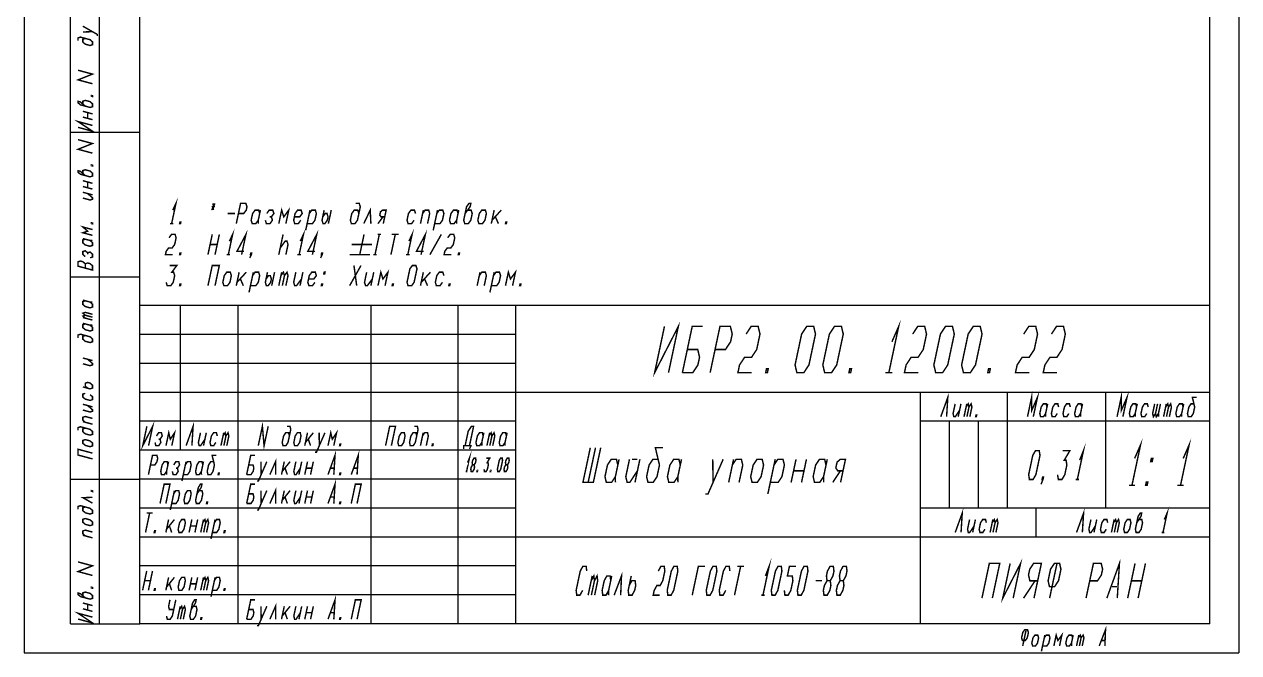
# Model space of a CAD drawing. Header units: millimetres. Extents: x 0 to 210, y 0 to 297.
# Drawn here: x 0 to 210, y 0 to 108.6 of the extents above; entities that cross this region are included whole.
import ezdxf

# ---------------------------------------------------------------- set-up
doc = ezdxf.new("R2010")
doc.units = ezdxf.units.MM
doc.header["$LTSCALE"] = 19.36
doc.layers.get('0').update_dxf_attribs({"linetype": 'CONTINUOUS'})

msp = doc.modelspace()

# ---------------------------------------------------------------- linework, layer by layer
at = {"color": 7, "linetype": 'CONTINUOUS'}
for p, q in [((0, 297), (0, 0)), ((210, 297), (210, 0)), ((20, 5), (20, 292.349899)), ((205, 5), (205, 292.349899)), ((8, 5), (8, 150)), ((13, 5), (13, 150)), ((20, 5), (20, 150)), ((8, 90), (20, 90)), ((8, 65), (20, 65)), ((205, 60), (20, 60)), ((20, 5), (20, 60)), ((27, 35), (27, 60)), ((37, 5), (37, 60)), ((60, 5), (60, 60)), ((75, 5), (75, 60)), ((85, 5), (85, 60)), ((205, 5), (205, 60)), ((85, 55), (20, 55)), ((85, 50), (20, 50)), ((205, 45), (20, 45)), ((155, 5), (155, 45)), ((170, 25), (170, 45)), ((187, 25), (187, 45)), ((85, 40), (20, 40)), ((205, 40), (155, 40)), ((160, 25), (160, 40)), ((165, 25), (165, 40)), ((85, 35), (20, 35)), ((8, 30), (20, 30)), ((85, 30), (20, 30)), ((85, 25), (20, 25)), ((205, 25), (155, 25)), ((175, 20), (175, 25)), ((205, 20), (20, 20)), ((85, 15), (20, 15)), ((85, 10), (20, 10)), ((8, 5), (20, 5)), ((205, 5), (20, 5)), ((205, 5), (20, 5)), ((0, 0), (210, 0))]:
    msp.add_line(p, q, dxfattribs=at)
at = {"color": 2, "linetype": 'CONTINUOUS', "const_width": 0.25}
for points in [[(12.62743, 106.630874), (12.62743, 106.880877), (10.127428, 108.300747)], [(10.127428, 107.300746), (11.794094, 107.354167)], [(10.544096, 106.189102), (10.127428, 106.050753), (10.127428, 105.550747), (10.544096, 105.189101), (11.377426, 104.965813), (11.794094, 105.104162), (11.794094, 105.604168), (11.377426, 105.965814), (9.71076, 106.412399), (9.294097, 106.27404), (9.294097, 105.774045)], [(11.794094, 98.354169), (9.294097, 99.024041), (11.794094, 100.02083), (9.294097, 100.690702)], [(10.544096, 94.480772), (9.71076, 95.204065), (9.294097, 95.315709), (9.294097, 95.065706), (9.71076, 94.70406), (11.377426, 94.257475), (11.794094, 94.395834), (11.794094, 94.895829), (11.377426, 95.257476), (10.544096, 95.480773), (10.127428, 95.342414), (10.127428, 94.842419)], [(11.794094, 96.270829), (11.794094, 96.145833), (11.58576, 96.20166), (11.58576, 96.326656), (11.794094, 96.270829)], [(10.127428, 93.592415), (11.794094, 93.14583)], [(11.794094, 92.145829), (10.127428, 92.592414)], [(10.960764, 92.369127), (10.960764, 93.369128)], [(9.294097, 90.81571), (11.794094, 90.145838), (9.294097, 91.815711), (11.794094, 91.145828)], [(11.794094, 86.354168), (9.294097, 87.02404), (11.794094, 88.020834), (9.294097, 88.690707)], [(11.794094, 84.270833), (11.794094, 84.145832), (11.58576, 84.201654), (11.58576, 84.326655), (11.794094, 84.270833)], [(10.544096, 82.480771), (9.71076, 83.204059), (9.294097, 83.315708), (9.294097, 83.065705), (9.71076, 82.704059), (11.377426, 82.257479), (11.794094, 82.395833), (11.794094, 82.895833), (11.377426, 83.25748), (10.544096, 83.480772), (10.127428, 83.342413), (10.127428, 82.842418)], [(10.127428, 81.592414), (11.794094, 81.145834)], [(11.794094, 80.145833), (10.127428, 80.592413)], [(10.960764, 80.369126), (10.960764, 81.369127)], [(10.127428, 79.592417), (11.794094, 79.145833)], [(10.127428, 78.592417), (11.377426, 78.25748), (11.794094, 78.395834), (11.794094, 78.645832), (10.960764, 79.369125)], [(25.67046, 76.507535), (26.224692, 77.674201), (25.480742, 74.174203)], [(32.962192, 77.674201), (32.40796, 76.507535)], [(32.655943, 77.674201), (32.714209, 76.507535)], [(36.658869, 74.174203), (37.402819, 77.674201), (38.321566, 77.674201), (38.503829, 77.090868), (38.379832, 76.507535), (37.949597, 75.924202), (37.03085, 75.924202)], [(57.855848, 75.924202), (57.673585, 76.507535), (57.061087, 76.507535), (56.630841, 75.924202), (56.382857, 74.757536), (56.56512, 74.174203), (57.177618, 74.174203), (57.607864, 74.757536), (58.103831, 77.090868), (57.921568, 77.674201), (57.30907, 77.674201)], [(76.230843, 75.924202), (77.091324, 77.090868), (77.215321, 77.674201), (76.909072, 77.674201), (76.478826, 77.090868), (75.982859, 74.757536), (76.165122, 74.174203), (76.77762, 74.174203), (77.207866, 74.757536), (77.45585, 75.924202), (77.273587, 76.507535), (76.661089, 76.507535)], [(32.378827, 77.090868), (32.991325, 77.090868)], [(35.193345, 75.924202), (36.418341, 75.924202)], [(40.705849, 75.924202), (40.523586, 76.507535), (39.911088, 76.507535), (39.480842, 75.924202), (39.232858, 74.757536), (39.415121, 74.174203), (40.027619, 74.174203), (40.457865, 74.757536)], [(40.829835, 76.507535), (40.457865, 74.757536), (40.486998, 74.174203)], [(41.682861, 74.757536), (41.865124, 74.174203), (42.477622, 74.174203), (42.907857, 74.757536), (42.725605, 75.340869), (43.155841, 75.924202), (42.973589, 76.507535), (42.361091, 76.507535), (41.930845, 75.924202)], [(44.008867, 74.174203), (44.504834, 76.507535), (44.869349, 75.340869), (45.729841, 76.507535), (45.233874, 74.174203)], [(46.706854, 75.340869), (47.625601, 75.340869), (48.055847, 75.924202), (47.873584, 76.507535), (47.261086, 76.507535), (46.83084, 75.924202), (46.582856, 74.757536), (46.765119, 74.174203), (47.377617, 74.174203), (47.807863, 74.757536)], [(48.66089, 73.007537), (49.40484, 76.507535)], [(48.908873, 74.174203), (49.82762, 74.174203), (50.257866, 74.757536), (50.50585, 75.924202), (50.323587, 76.507535), (49.711089, 76.507535), (49.280843, 75.924202)], [(51.854832, 76.507535), (51.482862, 74.757536), (51.665125, 74.174203), (51.971374, 74.174203), (52.401609, 74.757536), (52.525606, 75.340869), (52.343344, 75.924202), (52.037095, 75.924202), (51.606849, 75.340869)], [(53.079839, 76.507535), (52.583872, 74.174203)], [(58.708874, 74.174203), (59.817339, 76.507535), (59.93387, 74.174203)], [(62.077624, 74.174203), (62.573591, 76.507535), (61.961082, 76.507535), (61.59284, 76.215869), (61.468854, 75.632536), (61.713099, 75.340869), (62.325607, 75.340869)], [(67.655849, 75.924202), (67.473586, 76.507535), (66.861088, 76.507535), (66.430842, 75.924202), (66.182858, 74.757536), (66.365121, 74.174203), (66.977619, 74.174203), (67.407865, 74.757536)], [(68.508875, 74.174203), (69.004831, 76.507535)], [(68.880845, 75.924202), (69.311091, 76.507535), (69.923589, 76.507535), (70.105841, 75.924202), (69.733871, 74.174203)], [(70.710884, 73.007537), (71.454834, 76.507535)], [(70.958867, 74.174203), (71.877625, 74.174203), (72.30786, 74.757536), (72.555844, 75.924202), (72.373581, 76.507535), (71.761083, 76.507535), (71.330848, 75.924202)], [(75.005847, 75.924202), (74.823584, 76.507535), (74.211086, 76.507535), (73.78084, 75.924202), (73.532856, 74.757536), (73.715119, 74.174203), (74.327617, 74.174203), (74.757863, 74.757536)], [(75.129833, 76.507535), (74.757863, 74.757536), (74.786996, 74.174203)], [(78.432862, 74.757536), (78.615125, 74.174203), (79.227623, 74.174203), (79.657858, 74.757536), (79.905842, 75.924202), (79.72359, 76.507535), (79.111081, 76.507535), (78.680846, 75.924202), (78.432862, 74.757536)], [(81.254835, 76.507535), (80.758868, 74.174203)], [(80.882865, 74.757536), (82.479831, 76.507535)], [(11.794094, 72.145831), (10.127428, 72.592416), (10.960764, 72.869124), (10.127428, 73.592417), (11.794094, 73.145832)], [(11.794094, 74.270834), (11.794094, 74.145833), (11.58576, 74.201655), (11.58576, 74.326656), (11.794094, 74.270834)], [(25.174493, 74.174203), (25.786991, 74.174203)], [(27.011998, 74.174203), (26.858868, 74.174203), (26.920861, 74.46587), (27.073991, 74.46587), (27.011998, 74.174203)], [(42.419356, 75.340869), (42.725605, 75.340869)], [(61.158866, 74.174203), (62.019348, 75.340869)], [(81.46623, 75.340869), (81.983875, 74.174203)], [(83.36199, 74.174203), (83.208871, 74.174203), (83.270864, 74.46587), (83.423994, 74.46587), (83.36199, 74.174203)], [(10.127428, 71.592415), (11.377426, 71.257479), (11.794094, 71.270832)], [(10.544096, 71.480771), (10.127428, 71.342417), (10.127428, 70.842417), (10.544096, 70.480771), (11.377426, 70.257478), (11.794094, 70.395832), (11.794094, 70.895833), (11.377426, 71.257479)], [(25.028829, 71.723583), (25.459064, 72.306916), (26.071573, 72.306916), (26.253825, 71.723583), (26.005842, 70.556917), (25.575606, 69.973583), (24.963098, 69.973583), (24.532862, 69.39025), (24.408865, 68.806917), (25.633872, 68.806917)], [(31.758874, 68.806917), (32.502813, 72.306916)], [(33.72782, 72.306916), (32.98387, 68.806917)], [(35.470461, 71.14025), (36.024693, 72.306916), (35.280743, 68.806917)], [(37.577616, 68.806917), (38.321566, 72.306916), (36.782866, 69.39025), (38.007862, 69.39025)], [(44.752817, 72.306916), (44.008867, 68.806917)], [(47.720465, 71.14025), (48.274697, 72.306916), (47.530747, 68.806917)], [(49.82762, 68.806917), (50.57157, 72.306916), (49.032859, 69.39025), (50.257866, 69.39025)], [(58.75282, 72.306916), (58.00887, 68.806917)], [(61.392401, 72.306916), (60.648451, 68.806917)], [(61.086152, 72.306916), (61.69865, 72.306916)], [(64.148653, 72.306916), (63.404703, 68.806917)], [(63.536155, 72.306916), (64.761151, 72.306916)], [(66.503792, 71.14025), (67.058024, 72.306916), (66.314074, 68.806917)], [(68.610958, 68.806917), (69.354897, 72.306916), (67.816197, 69.39025), (69.041193, 69.39025)], [(70.142203, 68.806917), (72.111149, 72.306916)], [(73.212159, 71.723583), (73.642405, 72.306916), (74.254903, 72.306916), (74.437155, 71.723583), (74.189183, 70.556917), (73.758937, 69.973583), (73.146438, 69.973583), (72.716192, 69.39025), (72.592206, 68.806917), (73.817202, 68.806917)], [(11.377426, 68.257481), (11.794094, 68.395835), (11.794094, 68.895836), (11.377426, 69.257477), (10.960764, 69.119123), (10.544096, 69.48077), (10.127428, 69.342416), (10.127428, 68.842415), (10.544096, 68.480769)], [(32.130844, 70.556917), (33.35584, 70.556917)], [(44.256851, 69.973583), (45.117332, 71.14025), (45.423581, 71.14025), (45.605844, 70.556917), (45.233874, 68.806917)], [(56.630841, 70.556917), (60.13085, 70.556917)], [(11.794094, 66.145836), (11.794094, 66.895834), (11.377426, 67.25748), (10.960764, 67.369124), (10.544096, 67.23077), (10.127428, 67.592417), (9.71076, 67.70406), (9.294097, 67.565706), (9.294097, 66.815708), (11.794094, 66.145836)], [(10.544096, 66.480772), (10.544096, 67.23077)], [(10.960764, 68.869125), (10.960764, 69.119123)], [(27.011998, 68.806917), (26.858868, 68.806917), (26.920861, 69.098584), (27.073991, 69.098584), (27.011998, 68.806917)], [(34.974494, 68.806917), (35.586992, 68.806917)], [(39.261991, 68.806917), (39.108872, 68.806917), (39.170865, 69.098584), (39.323995, 69.098584), (39.261991, 68.806917), (38.984875, 68.223584)], [(47.224498, 68.806917), (47.836996, 68.806917)], [(51.511995, 68.806917), (51.358865, 68.806917), (51.420869, 69.098584), (51.573988, 69.098584), (51.511995, 68.806917), (51.234879, 68.223584)], [(56.258871, 68.806917), (59.758869, 68.806917)], [(60.342202, 68.806917), (60.9547, 68.806917)], [(66.007825, 68.806917), (66.620323, 68.806917)], [(75.195328, 68.806917), (75.042198, 68.806917), (75.104202, 69.098584), (75.257321, 69.098584), (75.195328, 68.806917)], [(25.152815, 66.93963), (26.377822, 66.93963), (25.517341, 65.772958), (25.82359, 65.772958), (26.005842, 65.189625), (25.757858, 64.022959), (25.327623, 63.439626), (24.715125, 63.439626), (24.532862, 64.022959)], [(31.758874, 63.439626), (32.502813, 66.93963), (33.72782, 66.93963), (32.98387, 63.439626)], [(34.332863, 64.022959), (34.515115, 63.439626), (35.127624, 63.439626), (35.557859, 64.022959), (35.805843, 65.189625), (35.623591, 65.772958), (35.011082, 65.772958), (34.580847, 65.189625), (34.332863, 64.022959)], [(37.154836, 65.772958), (36.658869, 63.439626)], [(36.782866, 64.022959), (38.379832, 65.772958)], [(38.860889, 62.27296), (39.604839, 65.772958)], [(39.108872, 63.439626), (40.027619, 63.439626), (40.457865, 64.022959), (40.705849, 65.189625), (40.523586, 65.772958), (39.911088, 65.772958), (39.480842, 65.189625)], [(42.054831, 65.772958), (41.682861, 64.022959), (41.865124, 63.439626), (42.171373, 63.439626), (42.601608, 64.022959), (42.725605, 64.606292), (42.543343, 65.189625), (42.237094, 65.189625), (41.806848, 64.606292)], [(43.279838, 65.772958), (42.783871, 63.439626)], [(44.008867, 63.439626), (44.504834, 65.772958)], [(44.380848, 65.189625), (44.811083, 65.772958), (44.993346, 65.189625), (44.621365, 63.439626)], [(44.993346, 65.189625), (45.423581, 65.772958), (45.605844, 65.189625), (45.233874, 63.439626)], [(46.954837, 65.772958), (46.582856, 64.022959), (46.765119, 63.439626), (47.071368, 63.439626), (47.93185, 64.606292)], [(48.179833, 65.772958), (47.683866, 63.439626)], [(49.156856, 64.606292), (50.075604, 64.606292), (50.50585, 65.189625), (50.323587, 65.772958), (49.711089, 65.772958), (49.280843, 65.189625), (49.032859, 64.022959), (49.215122, 63.439626), (49.82762, 63.439626), (50.257866, 64.022959)], [(51.945969, 65.481292), (51.792839, 65.481292), (51.854832, 65.772958), (52.007962, 65.772958), (51.945969, 65.481292)], [(56.258871, 63.439626), (58.227817, 66.93963)], [(57.002821, 66.93963), (57.483867, 63.439626)], [(59.204841, 65.772958), (58.83286, 64.022959), (59.015123, 63.439626), (59.321372, 63.439626), (60.181854, 64.606292)], [(60.429837, 65.772958), (59.93387, 63.439626)], [(61.158866, 63.439626), (61.654833, 65.772958), (62.019348, 64.606292), (62.87984, 65.772958), (62.383873, 63.439626)], [(66.365121, 63.439626), (66.182858, 64.022959), (66.678825, 66.356292), (67.109071, 66.93963), (67.721569, 66.93963), (67.903832, 66.356292), (67.407865, 64.022959), (66.977619, 63.439626), (66.365121, 63.439626)], [(69.004831, 65.772958), (68.508875, 63.439626)], [(68.632861, 64.022959), (70.229838, 65.772958)], [(72.555844, 65.189625), (72.373581, 65.772958), (71.761083, 65.772958), (71.330848, 65.189625), (71.082864, 64.022959), (71.265116, 63.439626), (71.877625, 63.439626), (72.30786, 64.022959)], [(78.308865, 63.439626), (78.804832, 65.772958)], [(78.680846, 65.189625), (79.111081, 65.772958), (79.72359, 65.772958), (79.905842, 65.189625), (79.533872, 63.439626)], [(80.510885, 62.27296), (81.254835, 65.772958)], [(80.758868, 63.439626), (81.677615, 63.439626), (82.107861, 64.022959), (82.355845, 65.189625), (82.173582, 65.772958), (81.561084, 65.772958), (81.130849, 65.189625)], [(83.208871, 63.439626), (83.704838, 65.772958), (84.069353, 64.606292), (84.929834, 65.772958), (84.433867, 63.439626)], [(27.011998, 63.439626), (26.858868, 63.439626), (26.920861, 63.731293), (27.073991, 63.731293), (27.011998, 63.439626)], [(37.366231, 64.606292), (37.883865, 63.439626)], [(51.511995, 63.439626), (51.358865, 63.439626), (51.420869, 63.731293), (51.573988, 63.731293), (51.511995, 63.439626)], [(63.761999, 63.439626), (63.608869, 63.439626), (63.670862, 63.731293), (63.823992, 63.731293), (63.761999, 63.439626)], [(69.216227, 64.606292), (69.733871, 63.439626)], [(73.562, 63.439626), (73.40887, 63.439626), (73.470863, 63.731293), (73.623993, 63.731293), (73.562, 63.439626)], [(85.811993, 63.439626), (85.658874, 63.439626), (85.720867, 63.731293), (85.873986, 63.731293), (85.811993, 63.439626)], [(10.127428, 60.94658), (11.377426, 60.611644), (11.794094, 60.625001)], [(10.544096, 60.834936), (10.127428, 60.696582), (10.127428, 60.196582), (10.544096, 59.834935), (11.377426, 59.611648), (11.794094, 59.750002), (11.794094, 60.250002), (11.377426, 60.611644)], [(10.544096, 58.334939), (10.127428, 58.69658), (10.544096, 58.834934), (11.794094, 58.499998)], [(10.544096, 57.834938), (10.127428, 58.19658), (10.544096, 58.334939), (11.794094, 57.999998)], [(11.794094, 57.500002), (10.127428, 57.946582)], [(10.127428, 56.946581), (11.377426, 56.611645), (11.794094, 56.624998)], [(10.544096, 56.834938), (10.127428, 56.696583), (10.127428, 56.196583), (10.544096, 55.834937), (11.377426, 55.611644), (11.794094, 55.749998), (11.794094, 56.249999), (11.377426, 56.611645)], [(110.700449, 56.410637), (109.000004, 48.41064), (113.100447, 56.410637), (111.400002, 48.41064)], [(150.033635, 53.74397), (151.200451, 56.410637), (149.500006, 48.41064)], [(10.544096, 54.834936), (10.127428, 54.696582), (10.127428, 54.196581), (10.544096, 53.834935), (11.377426, 53.611647), (11.794094, 53.750001), (11.794094, 54.250002), (11.377426, 54.611643), (9.71076, 55.058228), (9.294097, 54.919874), (9.294097, 54.419874)], [(113.8, 48.41064), (115.500445, 56.410637), (117.300449, 56.410637)], [(118.599996, 48.41064), (120.300463, 56.410637), (122.100445, 56.410637), (122.417039, 55.077306), (122.133639, 53.74397), (121.250223, 52.410639), (119.450219, 52.410639)], [(124.817037, 55.077306), (125.700453, 56.410637), (126.900463, 56.410637), (127.217035, 55.077306), (126.650234, 52.410639), (125.766818, 51.077302), (124.566809, 51.077302), (123.683414, 49.743971), (123.399992, 48.41064), (125.79999, 48.41064)], [(133.6, 48.41064), (133.283406, 49.743971), (134.417051, 55.077306), (135.300445, 56.410637), (136.500455, 56.410637), (136.817049, 55.077306), (135.683404, 49.743971), (134.80001, 48.41064), (133.6, 48.41064)], [(138.399996, 48.41064), (138.083402, 49.743971), (139.217047, 55.077306), (140.100463, 56.410637), (141.300451, 56.410637), (141.617045, 55.077306), (140.4834, 49.743971), (139.600006, 48.41064), (138.399996, 48.41064)], [(153.617035, 55.077306), (154.500451, 56.410637), (155.700461, 56.410637), (156.017033, 55.077306), (155.450232, 52.410639), (154.566816, 51.077302), (153.366828, 51.077302), (152.483412, 49.743971), (152.19999, 48.41064), (154.60001, 48.41064)], [(157.600002, 48.41064), (157.283408, 49.743971), (158.417053, 55.077306), (159.300447, 56.410637), (160.500457, 56.410637), (160.817051, 55.077306), (159.683406, 49.743971), (158.79999, 48.41064), (157.600002, 48.41064)], [(162.399998, 48.41064), (162.083404, 49.743971), (163.217049, 55.077306), (164.100443, 56.410637), (165.300453, 56.410637), (165.617047, 55.077306), (164.483402, 49.743971), (163.600008, 48.41064), (162.399998, 48.41064)], [(172.817041, 55.077306), (173.700457, 56.410637), (174.900445, 56.410637), (175.217039, 55.077306), (174.650217, 52.410639), (173.766822, 51.077302), (172.566812, 51.077302), (171.683418, 49.743971), (171.399996, 48.41064), (173.799994, 48.41064)], [(177.617037, 55.077306), (178.500453, 56.410637), (179.700463, 56.410637), (180.017035, 55.077306), (179.450234, 52.410639), (178.566818, 51.077302), (177.366809, 51.077302), (176.483414, 49.743971), (176.199992, 48.41064), (178.59999, 48.41064)], [(113.8, 48.41064), (115.600004, 48.41064), (116.483398, 49.743971), (116.76682, 51.077302), (116.450227, 52.410639), (114.650223, 52.410639)], [(10.127428, 50.946581), (11.794094, 50.500001)], [(10.127428, 49.94658), (11.377426, 49.611644), (11.794094, 49.749998), (11.794094, 50), (10.960764, 50.723293)], [(128.499996, 48.41064), (128.20001, 48.41064), (128.341699, 49.077306), (128.641707, 49.077306), (128.499996, 48.41064)], [(142.900006, 48.41064), (142.599998, 48.41064), (142.741709, 49.077306), (143.041695, 49.077306), (142.900006, 48.41064)], [(148.89999, 48.41064), (150.1, 48.41064)], [(166.900008, 48.41064), (166.6, 48.41064), (166.741711, 49.077306), (167.041697, 49.077306), (166.900008, 48.41064)], [(10.127428, 45.946581), (11.377426, 45.611645), (11.794094, 45.749999), (11.794094, 46.25), (11.377426, 46.611646), (10.960764, 46.72329), (10.544096, 46.584936), (10.544096, 46.084935), (10.960764, 45.723289)], [(10.544096, 44.834937), (10.127428, 44.696583), (10.127428, 44.196582), (10.544096, 43.834936), (11.377426, 43.611646), (11.794094, 43.75), (11.794094, 44.25), (11.377426, 44.611647)], [(158.480002, 40.787578), (159.694557, 44.137581), (159.484998, 40.787578)], [(173.475, 40.787578), (174.187057, 44.137581), (174.214857, 41.904245), (175.192074, 44.137581), (174.479996, 40.787578)], [(188.964998, 40.787578), (189.677055, 44.137581), (189.704855, 41.904245), (190.682072, 44.137581), (189.969994, 40.787578)], [(202.253449, 43.020914), (201.750951, 43.020914), (201.381033, 42.462581), (201.143674, 41.345912), (201.276254, 40.787578), (201.778752, 40.787578), (202.14867, 41.345912), (202.386029, 42.462581), (201.988311, 44.137581), (202.742068, 44.137581)], [(10.127428, 42.946581), (11.794094, 42.500001)], [(10.127428, 41.946583), (11.377426, 41.611646), (11.794094, 41.75), (11.794094, 42.000001), (10.960764, 42.723291)], [(160.964713, 43.020914), (160.608674, 41.345912), (160.741254, 40.787578), (160.992492, 40.787578), (161.73235, 41.904245)], [(161.969709, 43.020914), (161.49499, 40.787578)], [(162.500008, 40.787578), (162.974705, 43.020914)], [(162.856025, 42.462581), (163.225965, 43.020914), (163.358523, 42.462581), (163.002506, 40.787578)], [(163.358523, 42.462581), (163.728463, 43.020914), (163.861043, 42.462581), (163.505004, 40.787578)], [(176.846027, 42.462581), (176.713469, 43.020914), (176.210949, 43.020914), (175.841031, 42.462581), (175.603672, 41.345912), (175.736252, 40.787578), (176.23875, 40.787578), (176.608668, 41.345912)], [(176.964707, 43.020914), (176.608668, 41.345912), (176.615629, 40.787578)], [(178.856041, 42.462581), (178.723461, 43.020914), (178.220963, 43.020914), (177.851023, 42.462581), (177.613686, 41.345912), (177.746244, 40.787578), (178.248742, 40.787578), (178.618682, 41.345912)], [(180.866033, 42.462581), (180.733453, 43.020914), (180.230955, 43.020914), (179.861037, 42.462581), (179.623678, 41.345912), (179.756258, 40.787578), (180.258756, 40.787578), (180.628674, 41.345912)], [(182.876025, 42.462581), (182.743467, 43.020914), (182.240969, 43.020914), (181.871029, 42.462581), (181.63367, 41.345912), (181.76625, 40.787578), (182.268748, 40.787578), (182.638688, 41.345912)], [(182.994705, 43.020914), (182.638688, 41.345912), (182.645627, 40.787578)], [(192.336025, 42.462581), (192.203467, 43.020914), (191.700969, 43.020914), (191.331029, 42.462581), (191.09367, 41.345912), (191.22625, 40.787578), (191.728748, 40.787578), (192.098688, 41.345912)], [(192.454705, 43.020914), (192.098688, 41.345912), (192.105627, 40.787578)], [(194.346039, 42.462581), (194.213459, 43.020914), (193.710961, 43.020914), (193.341043, 42.462581), (193.103684, 41.345912), (193.236242, 40.787578), (193.73874, 40.787578), (194.10868, 41.345912)], [(195.469715, 43.020914), (195.113676, 41.345912), (195.246256, 40.787578), (195.616174, 41.345912), (195.748754, 40.787578), (196.118672, 41.345912), (196.474711, 43.020914)], [(195.972213, 43.020914), (195.616174, 41.345912)], [(197.00501, 40.787578), (197.479707, 43.020914)], [(197.361027, 42.462581), (197.730967, 43.020914), (197.863525, 42.462581), (197.507508, 40.787578)], [(197.863525, 42.462581), (198.233465, 43.020914), (198.366023, 42.462581), (198.010006, 40.787578)], [(200.376037, 42.462581), (200.243457, 43.020914), (199.740959, 43.020914), (199.371041, 42.462581), (199.133682, 41.345912), (199.26624, 40.787578), (199.76876, 40.787578), (200.138678, 41.345912)], [(200.494717, 43.020914), (200.138678, 41.345912), (200.145617, 40.787578)], [(10.544096, 39.834937), (10.127428, 40.196581), (10.127428, 40.696581), (10.544096, 40.834935), (11.794094, 40.499999)], [(11.794094, 39.500001), (10.127428, 39.946583)], [(21.197069, 39.137578), (20.485002, 35.787579), (22.202065, 39.137578), (21.489998, 35.787579)], [(27.979998, 35.787579), (29.194563, 39.137578), (28.985005, 35.787579)], [(40.460003, 35.787579), (41.17206, 39.137578), (41.464999, 35.787579), (42.177066, 39.137578)], [(164.635619, 40.787578), (164.51, 40.787578), (164.56934, 41.066746), (164.694959, 41.066746), (164.635619, 40.787578)], [(196.118672, 41.345912), (196.125633, 40.787578)], [(10.544096, 38.834936), (10.127428, 38.696582), (10.127428, 38.196582), (10.544096, 37.834938), (11.377426, 37.611645), (11.794094, 37.749999), (11.794094, 38.25), (11.377426, 38.611646), (9.71076, 39.058229), (9.294097, 38.919872), (9.294097, 38.419874)], [(22.613674, 36.345912), (22.746254, 35.787579), (23.248752, 35.787579), (23.618681, 36.345912), (23.486101, 36.904245), (23.856029, 37.462579), (23.72346, 38.020912), (23.220962, 38.020912), (22.851033, 37.462579)], [(24.504997, 35.787579), (24.979705, 38.020912), (25.244854, 36.904245), (25.984712, 38.020912), (25.510004, 35.787579)], [(30.464709, 38.020912), (30.108681, 36.345912), (30.24125, 35.787579), (30.492499, 35.787579), (31.232356, 36.904245)], [(31.469705, 38.020912), (30.994997, 35.787579)], [(33.361028, 37.462579), (33.228459, 38.020912), (32.725961, 38.020912), (32.356032, 37.462579), (32.118673, 36.345912), (32.251253, 35.787579), (32.753751, 35.787579), (33.12368, 36.345912)], [(34.009996, 35.787579), (34.484715, 38.020912)], [(34.366035, 37.462579), (34.735964, 38.020912), (34.868533, 37.462579), (34.512505, 35.787579)], [(34.868533, 37.462579), (35.238462, 38.020912), (35.371031, 37.462579), (35.015003, 35.787579)], [(45.841033, 37.462579), (45.708464, 38.020912), (45.205955, 38.020912), (44.836037, 37.462579), (44.598678, 36.345912), (44.731247, 35.787579), (45.233745, 35.787579), (45.603674, 36.345912), (46.078382, 38.579245), (45.945813, 39.137578), (45.443314, 39.137578)], [(46.608681, 36.345912), (46.74125, 35.787579), (47.243748, 35.787579), (47.613677, 36.345912), (47.851036, 37.462579), (47.718456, 38.020912), (47.215958, 38.020912), (46.846029, 37.462579), (46.608681, 36.345912)], [(48.974712, 38.020912), (48.500004, 35.787579)], [(48.618673, 36.345912), (49.979708, 38.020912)], [(50.272647, 34.670912), (50.523896, 34.670912), (51.989711, 38.020912)], [(50.984715, 38.020912), (51.012505, 35.787579)], [(52.519999, 35.787579), (52.994707, 38.020912), (53.259856, 36.904245), (53.999714, 38.020912), (53.524995, 35.787579)], [(62.474999, 35.787579), (63.187066, 39.137578), (64.192063, 39.137578), (63.479995, 35.787579)], [(64.603682, 36.345912), (64.736251, 35.787579), (65.238749, 35.787579), (65.608678, 36.345912), (65.846037, 37.462579), (65.713457, 38.020912), (65.210959, 38.020912), (64.84103, 37.462579), (64.603682, 36.345912)], [(67.856029, 37.462579), (67.72346, 38.020912), (67.220962, 38.020912), (66.851033, 37.462579), (66.613674, 36.345912), (66.746254, 35.787579), (67.248752, 35.787579), (67.618681, 36.345912), (68.093389, 38.579245), (67.960819, 39.137578), (67.458311, 39.137578)], [(68.504997, 35.787579), (68.979705, 38.020912)], [(68.861036, 37.462579), (69.230965, 38.020912), (69.733463, 38.020912), (69.866032, 37.462579), (69.510004, 35.787579)], [(76.231251, 35.787579), (76.765299, 38.30008), (77.320187, 39.137578), (77.697065, 39.137578), (76.984998, 35.787579)], [(79.351029, 37.462579), (79.21846, 38.020912), (78.715962, 38.020912), (78.346033, 37.462579), (78.108674, 36.345912), (78.241254, 35.787579), (78.743752, 35.787579), (79.113681, 36.345912)], [(79.469709, 38.020912), (79.113681, 36.345912), (79.12062, 35.787579)], [(79.999997, 35.787579), (80.474705, 38.020912)], [(80.356036, 37.462579), (80.725965, 38.020912), (80.858534, 37.462579), (80.502495, 35.787579)], [(80.858534, 37.462579), (81.228463, 38.020912), (81.361032, 37.462579), (81.005004, 35.787579)], [(83.371035, 37.462579), (83.238455, 38.020912), (82.735957, 38.020912), (82.366028, 37.462579), (82.12868, 36.345912), (82.261249, 35.787579), (82.763747, 35.787579), (83.133676, 36.345912)], [(83.489715, 38.020912), (83.133676, 36.345912), (83.140626, 35.787579)], [(11.377426, 35.611646), (11.794094, 35.75), (11.794094, 36.25), (11.377426, 36.611644), (10.544096, 36.834937), (10.127428, 36.696583), (10.127428, 36.196582), (10.544096, 35.834936), (11.377426, 35.611646)], [(23.234852, 36.904245), (23.486101, 36.904245)], [(49.114231, 36.904245), (49.505, 35.787579)], [(54.655621, 35.787579), (54.530002, 35.787579), (54.589342, 36.066747), (54.714961, 36.066747), (54.655621, 35.787579)], [(70.64063, 35.787579), (70.515, 35.787579), (70.57434, 36.066747), (70.699959, 36.066747), (70.64063, 35.787579)], [(75.986952, 35.229246), (75.980002, 35.787579), (77.236247, 35.787579), (76.991948, 35.229246)], [(182.489779, 33.277481), (183.156525, 34.944148), (182.093758, 29.944148)], [(192.004436, 33.588476), (193.025395, 35.921808), (191.537494, 28.921809)], [(200.404439, 33.588476), (201.425398, 35.921808), (199.937498, 28.921809)], [(11.794094, 33.5), (9.294097, 34.169873), (9.294097, 35.169874), (11.794094, 34.499999)], [(21.465001, 30.787579), (22.177068, 34.137579), (22.930815, 34.137579), (23.063385, 33.579246), (22.944705, 33.020912), (22.574787, 32.462579), (21.821029, 32.462579)], [(32.74346, 33.020912), (32.240962, 33.020912), (31.871033, 32.462579), (31.633674, 31.345913), (31.766254, 30.787579), (32.268752, 30.787579), (32.638681, 31.345913), (32.876029, 32.462579), (32.478311, 34.137579), (33.232068, 34.137579)], [(38.45, 30.787579), (39.162067, 34.137579), (39.915814, 34.137579)], [(42.469995, 30.787579), (43.447212, 33.020912), (43.475002, 30.787579)], [(52.519999, 30.787579), (53.734564, 34.137579), (53.524995, 30.787579)], [(56.540005, 30.787579), (57.75456, 34.137579), (57.545001, 30.787579)], [(76.660294, 32.857642), (76.967005, 33.624309), (76.478128, 31.324307)], [(77.800695, 32.47431), (78.025916, 32.857642), (78.107396, 33.240974), (78.045134, 33.624309), (77.75763, 33.624309), (77.532398, 33.240974), (77.450919, 32.857642), (77.513191, 32.47431)], [(79.913877, 33.624309), (80.488885, 33.624309), (80.038422, 32.857642), (80.182174, 32.857642), (80.244436, 32.47431), (80.081477, 31.707642), (79.856245, 31.324307), (79.568752, 31.324307), (79.506479, 31.707642)], [(81.868751, 31.324307), (81.806479, 31.707642), (82.132396, 33.240974), (82.357628, 33.624309), (82.645132, 33.624309), (82.707404, 33.240974), (82.381476, 31.707642), (82.156255, 31.324307), (81.868751, 31.324307)], [(83.550687, 32.47431), (83.775919, 32.857642), (83.857398, 33.240974), (83.795126, 33.624309), (83.507633, 33.624309), (83.282401, 33.240974), (83.200922, 32.857642), (83.263194, 32.47431)], [(97.875341, 35.432979), (96.599996, 29.432979), (98.4, 29.432979), (99.675345, 35.432979)], [(98.775343, 35.432979), (97.499998, 29.432979)], [(109.600234, 33.432977), (108.700222, 33.432977), (108.037665, 32.432979), (107.612554, 30.432977), (107.849999, 29.432979), (108.750001, 29.432979), (109.412547, 30.432977), (109.83768, 32.432979), (109.125344, 35.432979), (110.475336, 35.432979)], [(173.812498, 29.944148), (173.677125, 30.777482), (174.385658, 34.110815), (174.875287, 34.944148), (175.500289, 34.944148), (175.635662, 34.110815), (174.927129, 30.777482), (174.4375, 29.944148), (173.812498, 29.944148)], [(179.562791, 34.944148), (180.812773, 34.944148), (179.833516, 33.277481), (180.146027, 33.277481), (180.2814, 32.444148), (179.927123, 30.777482), (179.437494, 29.944148), (178.812492, 29.944148), (178.677141, 30.777482)], [(195.030445, 33.00514), (194.767949, 33.00514), (194.891936, 33.588476), (195.154432, 33.588476), (195.030445, 33.00514)], [(24.836028, 32.462579), (24.703459, 33.020912), (24.200961, 33.020912), (23.831032, 32.462579), (23.593673, 31.345913), (23.726253, 30.787579), (24.228751, 30.787579), (24.59868, 31.345913)], [(24.954708, 33.020912), (24.59868, 31.345913), (24.60563, 30.787579)], [(25.603676, 31.345913), (25.736245, 30.787579), (26.238754, 30.787579), (26.608683, 31.345913), (26.476103, 31.904246), (26.846031, 32.462579), (26.713462, 33.020912), (26.210964, 33.020912), (25.841035, 32.462579)], [(26.224854, 31.904246), (26.476103, 31.904246)], [(27.25765, 29.670913), (27.969707, 33.020912)], [(27.494999, 30.787579), (28.248746, 30.787579), (28.618675, 31.345913), (28.856034, 32.462579), (28.723465, 33.020912), (28.220956, 33.020912), (27.851027, 32.462579)], [(30.866037, 32.462579), (30.733457, 33.020912), (30.230959, 33.020912), (29.86103, 32.462579), (29.623682, 31.345913), (29.756251, 30.787579), (30.258749, 30.787579), (30.628678, 31.345913)], [(30.984706, 33.020912), (30.628678, 31.345913), (30.635628, 30.787579)], [(38.45, 30.787579), (39.203747, 30.787579), (39.573676, 31.345913), (39.692355, 31.904246), (39.559786, 32.462579), (38.806028, 32.462579)], [(40.222644, 29.670913), (40.473893, 29.670913), (41.939707, 33.020912)], [(40.934711, 33.020912), (40.962501, 30.787579)], [(44.954706, 33.020912), (44.479998, 30.787579)], [(44.598678, 31.345913), (45.959713, 33.020912)], [(45.094226, 31.904246), (45.485005, 30.787579)], [(46.964709, 33.020912), (46.608681, 31.345913), (46.74125, 30.787579), (46.992499, 30.787579), (47.732356, 31.904246)], [(47.969705, 33.020912), (47.494997, 30.787579)], [(48.500004, 30.787579), (48.974712, 33.020912)], [(48.737353, 31.904246), (49.742359, 31.904246)], [(49.979708, 33.020912), (49.505, 30.787579)], [(53.008607, 31.904246), (53.511105, 31.904246)], [(57.028603, 31.904246), (57.531101, 31.904246)], [(77.268753, 31.324307), (77.556246, 31.324307), (77.781478, 31.707642), (77.862957, 32.090975), (77.800695, 32.47431), (77.513191, 32.47431), (77.28796, 32.090975), (77.20648, 31.707642), (77.268753, 31.324307)], [(78.346871, 31.324307), (78.274995, 31.324307), (78.31574, 31.515975), (78.387616, 31.515975), (78.346871, 31.324307)], [(80.64687, 31.324307), (80.575005, 31.324307), (80.615739, 31.515975), (80.687615, 31.515975), (80.64687, 31.324307)], [(83.018745, 31.324307), (83.306249, 31.324307), (83.53148, 31.707642), (83.61296, 32.090975), (83.550687, 32.47431), (83.263194, 32.47431), (83.037963, 32.090975), (82.956483, 31.707642), (83.018745, 31.324307)], [(102.637675, 32.432979), (102.400229, 33.432977), (101.500228, 33.432977), (100.837671, 32.432979), (100.41256, 30.432977), (100.650005, 29.432979), (101.549996, 29.432979), (102.212553, 30.432977)], [(102.85023, 33.432977), (102.212553, 30.432977), (102.225003, 29.432979)], [(104.650224, 33.432977), (104.012557, 30.432977), (104.250002, 29.432979), (104.700003, 29.432979), (106.025116, 31.432978)], [(105.100225, 33.432977), (106.000227, 33.432977)], [(106.450228, 33.432977), (105.600005, 29.432979)], [(113.437666, 32.432979), (113.200221, 33.432977), (112.300219, 33.432977), (111.637662, 32.432979), (111.212551, 30.432977), (111.449996, 29.432979), (112.349998, 29.432979), (113.012555, 30.432977)], [(113.650232, 33.432977), (113.012555, 30.432977), (113.024994, 29.432979)], [(117.774889, 27.432979), (118.224879, 27.432979), (120.850227, 33.432977)], [(119.050223, 33.432977), (119.100002, 29.432979)], [(121.800008, 29.432979), (122.65023, 33.432977)], [(122.437664, 32.432979), (123.100221, 33.432977), (124.000223, 33.432977), (124.237668, 32.432979), (123.59999, 29.432979)], [(125.612561, 30.432977), (125.850006, 29.432979), (126.750008, 29.432979), (127.412564, 30.432977), (127.837676, 32.432979), (127.60023, 33.432977), (126.700229, 33.432977), (126.037672, 32.432979), (125.612561, 30.432977)], [(128.574891, 27.432979), (129.850225, 33.432977)], [(129.000002, 29.432979), (130.349994, 29.432979), (131.012551, 30.432977), (131.437662, 32.432979), (131.200217, 33.432977), (130.300236, 33.432977), (129.63768, 32.432979)], [(132.60001, 29.432979), (133.450232, 33.432977)], [(133.025121, 31.432978), (134.825104, 31.432978)], [(135.250236, 33.432977), (134.399992, 29.432979)], [(138.637678, 32.432979), (138.400232, 33.432977), (137.50023, 33.432977), (136.837674, 32.432979), (136.412563, 30.432977), (136.650008, 29.432979), (137.55001, 29.432979), (138.212566, 30.432977)], [(138.850223, 33.432977), (138.212566, 30.432977), (138.225006, 29.432979)], [(139.800004, 29.432979), (141.125117, 31.432978)], [(141.149996, 29.432979), (142.000219, 33.432977), (141.100217, 33.432977), (140.543943, 32.932979), (140.331398, 31.932979), (140.675105, 31.432978), (141.575107, 31.432978)], [(33.650627, 30.787579), (33.524997, 30.787579), (33.584337, 31.066747), (33.709967, 31.066747), (33.650627, 30.787579)], [(52.519999, 25.78758), (53.734564, 29.137579), (53.524995, 25.78758)], [(54.655621, 30.787579), (54.530002, 30.787579), (54.589342, 31.066747), (54.714961, 31.066747), (54.655621, 30.787579)], [(76.334376, 31.324307), (76.62188, 31.324307)], [(176.15625, 29.944148), (175.999994, 29.944148), (176.088574, 30.360816), (176.244809, 30.360816), (176.15625, 29.944148), (175.822877, 29.110815)], [(181.781246, 29.944148), (182.406248, 29.944148)], [(194.162498, 28.921809), (193.900002, 28.921809), (194.023988, 29.505142), (194.286484, 29.505142), (194.162498, 28.921809)], [(11.794094, 27.979166), (11.794094, 27.854167), (11.58576, 27.909989), (11.58576, 28.03499), (11.794094, 27.979166)], [(23.475004, 25.78758), (24.187061, 29.137579), (25.192067, 29.137579), (24.48, 25.78758)], [(25.247647, 24.670913), (25.959715, 28.020913)], [(25.484996, 25.78758), (26.238754, 25.78758), (26.608683, 26.345913), (26.846031, 27.46258), (26.713462, 28.020913), (26.210964, 28.020913), (25.841035, 27.46258)], [(27.613679, 26.345913), (27.746248, 25.78758), (28.248746, 25.78758), (28.618675, 26.345913), (28.856034, 27.46258), (28.723465, 28.020913), (28.220956, 28.020913), (27.851027, 27.46258), (27.613679, 26.345913)], [(29.86103, 27.46258), (30.600888, 28.579246), (30.719567, 29.137579), (30.468318, 29.137579), (30.09839, 28.579246), (29.623682, 26.345913), (29.756251, 25.78758), (30.258749, 25.78758), (30.628678, 26.345913), (30.866037, 27.46258), (30.733457, 28.020913), (30.230959, 28.020913)], [(38.45, 25.78758), (39.162067, 29.137579), (39.915814, 29.137579)], [(38.45, 25.78758), (39.203747, 25.78758), (39.573676, 26.345913), (39.692355, 26.904246), (39.559786, 27.46258), (38.806028, 27.46258)], [(40.222644, 24.670913), (40.473893, 24.670913), (41.939707, 28.020913)], [(40.934711, 28.020913), (40.962501, 25.78758)], [(42.469995, 25.78758), (43.447212, 28.020913), (43.475002, 25.78758)], [(44.954706, 28.020913), (44.479998, 25.78758)], [(44.598678, 26.345913), (45.959713, 28.020913)], [(46.964709, 28.020913), (46.608681, 26.345913), (46.74125, 25.78758), (46.992499, 25.78758), (47.732356, 26.904246)], [(47.969705, 28.020913), (47.494997, 25.78758)], [(48.500004, 25.78758), (48.974712, 28.020913)], [(49.979708, 28.020913), (49.505, 25.78758)], [(56.540005, 25.78758), (57.252062, 29.137579), (58.257068, 29.137579), (57.545001, 25.78758)], [(191.012502, 28.921809), (192.062508, 28.921809)], [(199.412506, 28.921809), (200.46249, 28.921809)], [(10.544096, 25.189103), (10.127428, 25.050749), (10.127428, 24.550749), (10.544096, 24.189102), (11.377426, 23.965812), (11.794094, 24.104166), (11.794094, 24.604167), (11.377426, 24.965813), (9.71076, 25.412393), (9.294097, 25.274039), (9.294097, 24.774038)], [(11.794094, 25.854168), (10.127428, 26.800748), (11.794094, 26.854166)], [(31.640624, 25.78758), (31.515005, 25.78758), (31.574334, 26.066745), (31.699964, 26.066745), (31.640624, 25.78758)], [(45.094226, 26.904246), (45.485005, 25.78758)], [(48.737353, 26.904246), (49.742359, 26.904246)], [(53.008607, 26.904246), (53.511105, 26.904246)], [(54.655621, 25.78758), (54.530002, 25.78758), (54.589342, 26.066745), (54.714961, 26.066745), (54.655621, 25.78758)], [(197.132842, 23.020913), (197.621439, 24.13758), (196.909383, 20.787579)], [(11.377426, 21.965812), (11.794094, 22.104167), (11.794094, 22.604167), (11.377426, 22.965811), (10.544096, 23.189104), (10.127428, 23.05075), (10.127428, 22.550749), (10.544096, 22.189103), (11.377426, 21.965812)], [(21.67456, 24.13758), (20.962503, 20.787579)], [(21.172062, 24.13758), (22.177068, 24.13758)], [(24.954708, 23.020913), (24.48, 20.787579)], [(24.59868, 21.345912), (25.959715, 23.020913)], [(26.608683, 21.345912), (26.741252, 20.787579), (27.24375, 20.787579), (27.613679, 21.345912), (27.851027, 22.46258), (27.718458, 23.020913), (27.21596, 23.020913), (26.846031, 22.46258), (26.608683, 21.345912)], [(28.499995, 20.787579), (28.974714, 23.020913)], [(29.97971, 23.020913), (29.505002, 20.787579)], [(30.509998, 20.787579), (30.984706, 23.020913)], [(30.866037, 22.46258), (31.235955, 23.020913), (31.368535, 22.46258), (31.012496, 20.787579)], [(31.368535, 22.46258), (31.738464, 23.020913), (31.871033, 22.46258), (31.515005, 20.787579)], [(32.282642, 19.670912), (32.994709, 23.020913)], [(32.520001, 20.787579), (33.273748, 20.787579), (33.643677, 21.345912), (33.881036, 22.46258), (33.748456, 23.020913), (33.245958, 23.020913), (32.876029, 22.46258)], [(160.98001, 20.787579), (162.194564, 24.13758), (161.985006, 20.787579)], [(163.464699, 23.020913), (163.108682, 21.345912), (163.24124, 20.787579), (163.4925, 20.787579), (164.232357, 21.904247)], [(164.469717, 23.020913), (163.994998, 20.787579)], [(166.361029, 22.46258), (166.228449, 23.020913), (165.725951, 23.020913), (165.356033, 22.46258), (165.118674, 21.345912), (165.251254, 20.787579), (165.753752, 20.787579), (166.12367, 21.345912)], [(167.010008, 20.787579), (167.484705, 23.020913)], [(167.366025, 22.46258), (167.735965, 23.020913), (167.868523, 22.46258), (167.512506, 20.787579)], [(167.868523, 22.46258), (168.238463, 23.020913), (168.371043, 22.46258), (168.015004, 20.787579)], [(181.959996, 20.787579), (183.174572, 24.13758), (182.964992, 20.787579)], [(184.444707, 23.020913), (184.088668, 21.345912), (184.221248, 20.787579), (184.472508, 20.787579), (185.212365, 21.904247)], [(185.449703, 23.020913), (184.975006, 20.787579)], [(187.341037, 22.46258), (187.208457, 23.020913), (186.705959, 23.020913), (186.336041, 22.46258), (186.098682, 21.345912), (186.23124, 20.787579), (186.73376, 20.787579), (187.103678, 21.345912)], [(187.989994, 20.787579), (188.464713, 23.020913)], [(188.346033, 22.46258), (188.715951, 23.020913), (188.848531, 22.46258), (188.492492, 20.787579)], [(188.848531, 22.46258), (189.218449, 23.020913), (189.351029, 22.46258), (188.99499, 20.787579)], [(190.118687, 21.345912), (190.251246, 20.787579), (190.753744, 20.787579), (191.123684, 21.345912), (191.361043, 22.46258), (191.228463, 23.020913), (190.725965, 23.020913), (190.356025, 22.46258), (190.118687, 21.345912)], [(192.366039, 22.46258), (193.105896, 23.579247), (193.224555, 24.13758), (192.973316, 24.13758), (192.603377, 23.579247), (192.12868, 21.345912), (192.26126, 20.787579), (192.763758, 20.787579), (193.133676, 21.345912), (193.371035, 22.46258), (193.238455, 23.020913), (192.735957, 23.020913)], [(10.544096, 20.189104), (10.127428, 20.550749), (10.127428, 21.050749), (10.544096, 21.189103), (11.794094, 20.854167)], [(22.595627, 20.787579), (22.469997, 20.787579), (22.529337, 21.066746), (22.654967, 21.066746), (22.595627, 20.787579)], [(25.094228, 21.904247), (25.484996, 20.787579)], [(28.737354, 21.904247), (29.742351, 21.904247)], [(34.655623, 20.787579), (34.530004, 20.787579), (34.589344, 21.066746), (34.714963, 21.066746), (34.655623, 20.787579)], [(11.794094, 19.854166), (10.127428, 20.300748)], [(196.658123, 20.787579), (197.160621, 20.787579)], [(11.794094, 13.354167), (9.294097, 14.02404), (11.794094, 15.020833), (9.294097, 15.690706)], [(97.260651, 14.110815), (97.156538, 14.944149), (96.594034, 14.944149), (96.135654, 14.110815), (95.427132, 10.777482), (95.531245, 9.944148), (96.093749, 9.944148), (96.552129, 10.777482)], [(109.635662, 14.110815), (110.094031, 14.944149), (110.656535, 14.944149), (110.760648, 14.110815), (110.406393, 12.444149), (109.948002, 11.610816), (109.38552, 11.610816), (108.927129, 10.777482), (108.750001, 9.944148), (109.874998, 9.944148)], [(111.281258, 9.944148), (111.177123, 10.777482), (111.885656, 14.110815), (112.344025, 14.944149), (112.906529, 14.944149), (113.010643, 14.110815), (112.302131, 10.777482), (111.84374, 9.944148), (111.281258, 9.944148)], [(115.499994, 9.944148), (116.562783, 14.944149), (117.687791, 14.944149)], [(118.03124, 9.944148), (117.927127, 10.777482), (118.63566, 14.110815), (119.094029, 14.944149), (119.656533, 14.944149), (119.760646, 14.110815), (119.052135, 10.777482), (118.593744, 9.944148), (118.03124, 9.944148)], [(122.010662, 14.110815), (121.906527, 14.944149), (121.344023, 14.944149), (120.885654, 14.110815), (120.177121, 10.777482), (120.281256, 9.944148), (120.84376, 9.944148), (121.302129, 10.777482)], [(123.875291, 14.944149), (122.812502, 9.944148)], [(123.312787, 14.944149), (124.437773, 14.944149)], [(128.161639, 13.277482), (128.797168, 14.944149), (127.734379, 9.944148)], [(129.281254, 9.944148), (129.177141, 10.777482), (129.885652, 14.110815), (130.344043, 14.944149), (130.906525, 14.944149), (131.01066, 14.110815), (130.302127, 10.777482), (129.843758, 9.944148), (129.281254, 9.944148)], [(131.427135, 10.777482), (131.531248, 9.944148), (132.093752, 9.944148), (132.552121, 10.777482), (132.906398, 12.444149), (132.802264, 13.277482), (131.958529, 13.277482), (132.312785, 14.944149), (133.437793, 14.944149)], [(133.781242, 9.944148), (133.677129, 10.777482), (134.385662, 14.110815), (134.844031, 14.944149), (135.406535, 14.944149), (135.510648, 14.110815), (134.802137, 10.777482), (134.343746, 9.944148), (133.781242, 9.944148)], [(139.37515, 12.444149), (139.83352, 13.277482), (140.010658, 14.110815), (139.906523, 14.944149), (139.344041, 14.944149), (138.88565, 14.110815), (138.708512, 13.277482), (138.812646, 12.444149)], [(141.625145, 12.444149), (142.083514, 13.277482), (142.260652, 14.110815), (142.156539, 14.944149), (141.594035, 14.944149), (141.135645, 14.110815), (140.958527, 13.277482), (141.062641, 12.444149)], [(165.60001, 9.432978), (166.875344, 15.432979), (168.675348, 15.432979), (167.399992, 9.432978)], [(170.47533, 15.432979), (169.199996, 9.432978), (172.275334, 15.432979), (171, 9.432978)], [(174.600008, 9.432978), (175.875342, 15.432979), (174.52535, 15.432979), (173.862793, 14.432979), (173.650227, 13.432978), (173.887672, 12.432978), (175.237664, 12.432978)], [(178.575348, 15.432979), (178.125336, 15.432979), (177.462779, 14.432979), (177.037668, 12.432978), (177.275113, 11.432979), (178.175115, 11.432979), (178.837672, 12.432978), (179.262783, 14.432979), (179.025338, 15.432979), (178.575348, 15.432979), (177.299992, 9.432978)], [(183.600006, 9.432978), (184.87534, 15.432979), (186.225332, 15.432979), (186.462777, 14.432979), (186.250232, 13.432978), (185.587676, 12.432978), (184.237662, 12.432978)], [(187.199992, 9.432978), (189.37535, 15.432979), (188.999996, 9.432978)], [(190.8, 9.432978), (192.075334, 15.432979)], [(193.875338, 15.432979), (192.600004, 9.432978)], [(20.460005, 10.787579), (21.172062, 14.137579)], [(22.177068, 14.137579), (21.465001, 10.787579)], [(24.954708, 13.020913), (24.48, 10.787579)], [(24.59868, 11.345913), (25.959715, 13.020913)], [(26.608683, 11.345913), (26.741252, 10.787579), (27.24375, 10.787579), (27.613679, 11.345913), (27.851027, 12.46258), (27.718458, 13.020913), (27.21596, 13.020913), (26.846031, 12.46258), (26.608683, 11.345913)], [(28.499995, 10.787579), (28.974714, 13.020913)], [(29.97971, 13.020913), (29.505002, 10.787579)], [(30.509998, 10.787579), (30.984706, 13.020913)], [(30.866037, 12.46258), (31.235955, 13.020913), (31.368535, 12.46258), (31.012496, 10.787579)], [(31.368535, 12.46258), (31.738464, 13.020913), (31.871033, 12.46258), (31.515005, 10.787579)], [(32.282642, 9.670913), (32.994709, 13.020913)], [(32.520001, 10.787579), (33.273748, 10.787579), (33.643677, 11.345913), (33.881036, 12.46258), (33.748456, 13.020913), (33.245958, 13.020913), (32.876029, 12.46258)], [(97.499998, 9.944148), (98.208521, 13.277482)], [(98.031393, 12.444149), (98.489772, 13.277482), (98.593896, 12.444149), (98.062502, 9.944148)], [(98.593896, 12.444149), (99.052276, 13.277482), (99.15639, 12.444149), (98.624995, 9.944148)], [(101.406395, 12.444149), (101.302271, 13.277482), (100.739767, 13.277482), (100.281387, 12.444149), (99.927131, 10.777482), (100.031255, 9.944148), (100.593748, 9.944148), (101.052128, 10.777482)], [(101.583522, 13.277482), (101.052128, 10.777482), (101.015626, 9.944148)], [(101.999997, 9.944148), (103.271023, 13.277482), (103.125005, 9.944148)], [(104.958524, 13.277482), (104.42713, 10.777482), (104.531254, 9.944148), (105.093747, 9.944148), (105.552127, 10.777482), (105.729266, 11.610816), (105.625142, 12.444149), (105.062638, 12.444149), (104.604258, 11.610816)], [(10.544096, 9.48077), (9.71076, 10.204061), (9.294097, 10.315707), (9.294097, 10.065706), (9.71076, 9.70406), (11.377426, 9.257479), (11.794094, 9.395834), (11.794094, 9.895833), (11.377426, 10.257479), (10.544096, 10.48077), (10.127428, 10.342416), (10.127428, 9.842415)], [(11.794094, 11.270833), (11.794094, 11.145833), (11.58576, 11.201656), (11.58576, 11.326656), (11.794094, 11.270833)], [(20.816033, 12.46258), (21.821029, 12.46258)], [(22.595627, 10.787579), (22.469997, 10.787579), (22.529337, 11.066746), (22.654967, 11.066746), (22.595627, 10.787579)], [(25.094228, 11.904246), (25.484996, 10.787579)], [(28.737354, 11.904246), (29.742351, 11.904246)], [(34.655623, 10.787579), (34.530004, 10.787579), (34.589344, 11.066746), (34.714963, 11.066746), (34.655623, 10.787579)], [(136.843883, 12.444149), (137.968891, 12.444149)], [(138.281252, 9.944148), (138.843756, 9.944148), (139.302125, 10.777482), (139.479264, 11.610816), (139.37515, 12.444149), (138.812646, 12.444149), (138.354256, 11.610816), (138.177139, 10.777482), (138.281252, 9.944148)], [(140.531246, 9.944148), (141.09375, 9.944148), (141.552141, 10.777482), (141.729258, 11.610816), (141.625145, 12.444149), (141.062641, 12.444149), (140.604271, 11.610816), (140.427133, 10.777482), (140.531246, 9.944148)], [(172.800004, 9.432978), (174.787674, 12.432978)], [(188.075115, 11.432979), (188.975117, 11.432979)], [(191.437678, 12.432978), (193.23766, 12.432978)], [(10.127428, 8.592415), (11.794094, 8.145833)], [(10.960764, 7.369125), (10.960764, 8.369124)], [(24.59868, 6.345913), (24.731249, 5.78758), (25.233747, 5.78758), (25.603676, 6.345913), (26.197063, 9.137579)], [(25.192067, 9.137579), (24.954708, 8.020913), (25.087277, 7.46258), (25.841035, 7.46258)], [(28.856034, 7.46258), (29.595892, 8.579246), (29.714561, 9.137579), (29.463312, 9.137579), (29.093383, 8.579246), (28.618675, 6.345913), (28.751255, 5.78758), (29.253753, 5.78758), (29.623682, 6.345913), (29.86103, 7.46258), (29.728461, 8.020913), (29.225963, 8.020913)], [(38.45, 5.78758), (39.162067, 9.137579), (39.915814, 9.137579)], [(42.469995, 5.78758), (43.447212, 8.020913), (43.475002, 5.78758)], [(52.519999, 5.78758), (53.734564, 9.137579), (53.524995, 5.78758)], [(56.540005, 5.78758), (57.252062, 9.137579), (58.257068, 9.137579), (57.545001, 5.78758)], [(127.453127, 9.944148), (128.015631, 9.944148)], [(9.294097, 5.815706), (11.794094, 5.145833), (9.294097, 6.815706), (11.794094, 6.145833)], [(11.794094, 7.145833), (10.127428, 7.592416)], [(26.490003, 5.78758), (26.964711, 8.020913)], [(26.846031, 7.46258), (27.21596, 8.020913), (27.348529, 7.46258), (26.992501, 5.78758)], [(27.348529, 7.46258), (27.718458, 8.020913), (27.851027, 7.46258), (27.494999, 5.78758)], [(38.45, 5.78758), (39.203747, 5.78758), (39.573676, 6.345913), (39.692355, 6.904246), (39.559786, 7.46258), (38.806028, 7.46258)], [(40.222644, 4.670913), (40.473893, 4.670913), (41.939707, 8.020913)], [(40.934711, 8.020913), (40.962501, 5.78758)], [(44.954706, 8.020913), (44.479998, 5.78758)], [(44.598678, 6.345913), (45.959713, 8.020913)], [(45.094226, 6.904246), (45.485005, 5.78758)], [(46.964709, 8.020913), (46.608681, 6.345913), (46.74125, 5.78758), (46.992499, 5.78758), (47.732356, 6.904246)], [(47.969705, 8.020913), (47.494997, 5.78758)], [(48.500004, 5.78758), (48.974712, 8.020913)], [(48.737353, 6.904246), (49.742359, 6.904246)], [(49.979708, 8.020913), (49.505, 5.78758)], [(53.008607, 6.904246), (53.511105, 6.904246)], [(30.635628, 5.78758), (30.509998, 5.78758), (30.569338, 6.066746), (30.694968, 6.066746), (30.635628, 5.78758)], [(54.655621, 5.78758), (54.530002, 5.78758), (54.589342, 6.066746), (54.714961, 6.066746), (54.655621, 5.78758)], [(185.879992, 1.172466), (186.965168, 3.972466), (186.860002, 1.172466)], [(173.24516, 3.972466), (173.000152, 3.972466), (172.655973, 3.505799), (172.457586, 2.572466), (172.603379, 2.1058), (173.093395, 2.1058), (173.437574, 2.572466), (173.635961, 3.505799), (173.490168, 3.972466), (173.24516, 3.972466), (172.65, 1.172466)], [(174.219197, 1.639133), (174.36499, 1.172466), (174.855006, 1.172466), (175.199186, 1.639133), (175.397572, 2.572466), (175.251779, 3.039133), (174.761764, 3.039133), (174.417584, 2.572466), (174.219197, 1.639133)], [(175.881615, 0.239133), (176.476775, 3.039133)], [(176.080002, 1.172466), (176.815004, 1.172466), (177.159184, 1.639133), (177.35757, 2.572466), (177.211777, 3.039133), (176.721762, 3.039133), (176.377582, 2.572466)], [(178.04, 1.172466), (178.436773, 3.039133), (178.728381, 2.1058), (179.416762, 3.039133), (179.02001, 1.172466)], [(181.277588, 2.572466), (181.131773, 3.039133), (180.641779, 3.039133), (180.297578, 2.572466), (180.099191, 1.639133), (180.245006, 1.172466), (180.735, 1.172466), (181.079201, 1.639133)], [(181.376781, 3.039133), (181.079201, 1.639133), (181.10249, 1.172466)], [(181.959996, 1.172466), (182.35677, 3.039133)], [(182.257576, 2.572466), (182.601777, 3.039133), (182.74757, 2.572466), (182.44999, 1.172466)], [(182.74757, 2.572466), (183.091771, 3.039133), (183.237586, 2.572466), (182.940006, 1.172466)], [(186.323387, 2.1058), (186.813381, 2.1058)]]:
    msp.add_lwpolyline(points, dxfattribs=at)

doc.saveas('drawing.dxf')
